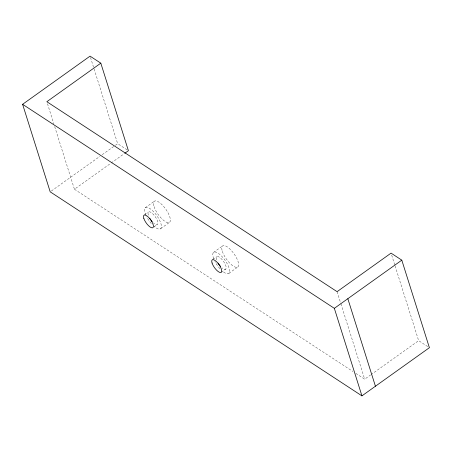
<?xml version="1.0" encoding="UTF-8"?>
<svg xmlns="http://www.w3.org/2000/svg" width="452" height="452" viewBox="0 0 452 452"><rect width="100%" height="100%" fill="white"/><g stroke="black" fill="none" stroke-linecap="round" stroke-linejoin="round"><path stroke-width="0.34" stroke-dasharray="2.26 1.69" d="M51.342 191.026L99.937 156.324M102.22 154.691L114.802 145.708M115.373 145.301L117.656 143.668L127.278 149.962M54.698 126.622L74.439 189.241L110.61 163.415M111.186 163.002L124.39 153.573M145.245 207.75L154.234 201.326M144.465 214.836L148.403 212.028M154.155 226.791L157.528 224.384M160.686 228.661L169.681 222.237M213.502 252.425L222.497 246.001M212.728 259.51L216.661 256.702M221.288 272.273L225.785 269.059M228.944 273.336L237.938 266.912M355.837 373.403L364.685 379.194L370.425 375.098M370.996 374.685L418.648 340.655L429.4 347.695M74.439 189.241L352.888 371.476M391.686 255.143L394.873 265.245M395.082 265.917L418.648 340.655M337.085 291.664L340.695 303.111M340.904 303.784L364.685 379.194M90.485 57.483L93.88 68.252M94.089 68.93L117.656 143.668M47.477 103.728L53.85 123.927M213.7 258.753A13.012 4.633 54.5 0 1 218.152 253.227A13.012 4.633 54.5 0 1 229.362 268.94A13.012 4.633 54.5 0 1 222.661 271.313M219.909 268.641A13.012 4.633 54.5 0 1 214.949 261.51M216.564 259.832A7.69 2.735 54.5 0 1 219.706 257.38A7.69 2.735 54.5 0 1 226.056 266.567A7.69 2.735 54.5 0 1 222.181 267.951M145.883 215.163A13.012 4.633 54.5 0 1 149.352 208.219A13.012 4.633 54.5 0 1 161.019 223.943A13.012 4.633 54.5 0 1 154.398 226.638M151.217 223.474A13.012 4.633 54.5 0 1 146.691 216.836M148.307 215.158A7.69 2.735 54.5 0 1 151.584 212.802A7.69 2.735 54.5 0 1 157.861 222.198A7.69 2.735 54.5 0 1 153.488 222.915M222.333 251.301A13.012 4.633 54.5 0 0 236.791 267.375A13.012 4.633 54.5 0 0 231.531 250.696A13.012 4.633 54.5 0 0 222.333 251.301M154.075 206.626A13.012 4.633 54.5 0 0 168.528 222.7A13.012 4.633 54.5 0 0 163.268 206.022A13.012 4.633 54.5 0 0 154.075 206.626"/><path stroke-width="0.68" d="M100.807 63.167L46.844 101.706L337.085 291.664L391.053 253.126L401.8 260.16L429.4 347.695L361.939 395.867L50.2 191.84L22.6 104.305L90.061 56.133L100.807 63.167L128.408 150.702L124.961 153.166M22.6 104.305L334.344 308.332L401.8 260.16M347.831 298.699L375.431 386.234M334.344 308.332L361.939 395.867M220.446 266.284A7.69 2.735 54.5 0 1 218.084 263.087M152.188 221.61A7.69 2.735 54.5 0 1 150.94 220.073M150.55 219.531A7.69 2.735 54.5 0 1 149.827 218.412M212.067 263.041A7.69 2.735 54.5 0 0 220.61 272.545A7.69 2.735 54.5 0 0 217.502 262.691A7.69 2.735 54.5 0 0 212.067 263.041M143.809 218.367A7.69 2.735 54.5 0 0 152.347 227.87A7.69 2.735 54.5 0 0 149.239 218.017A7.69 2.735 54.5 0 0 143.809 218.367"/></g></svg>
